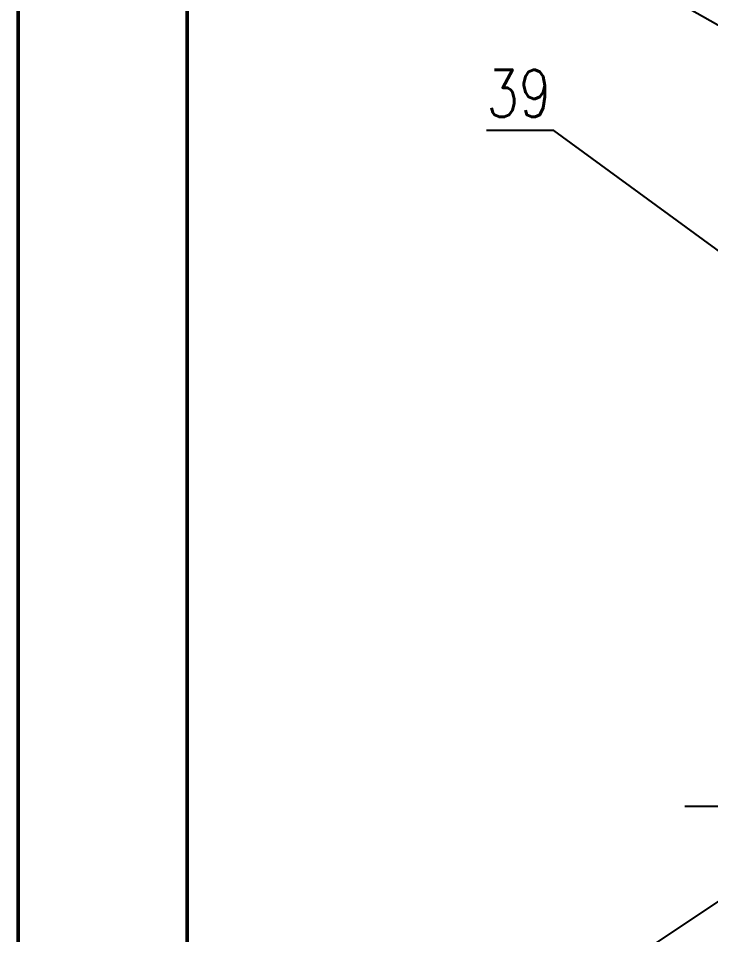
# Model space of a CAD drawing. Header units: millimetres. Extents: x -4145 to -2956, y -84 to 757.
# Drawn here: x -4144.8 to -4042.3, y 456.5 to 592.3 of the extents above; entities that cross this region are included whole.
import ezdxf
from ezdxf.enums import TextEntityAlignment as Align

# ---------------------------------------------------------------- set-up
doc = ezdxf.new("R2010")
doc.units = ezdxf.units.MM
doc.header["$LTSCALE"] = 10
doc.linetypes.add('CENTER', pattern=[1.45, 1, -0.2, 0.05, -0.2])
doc.layers.add('1轮廓实线层', color=7, linetype='Continuous', lineweight=50)
doc.layers.add('3中心线层', color=7, linetype='CENTER')
doc.layers.add('6文字层', color=7, linetype='Continuous')
doc.styles.add('PC_TEXTSTYLE', font='romans.shx', dxfattribs={"width": 0.8, "bigfont": 'hzfs.shx'})
doc.styles.add('TH_GBDIM', font='romans.shx', dxfattribs={"width": 0.65, "bigfont": 'gbcbig.shx'})
doc.dimstyles.new('TH_GBDIM', dxfattribs={"dimtxt": 3.5, "dimasz": 2.5, "dimexe": 2, "dimexo": 0, "dimgap": 1.5, "dimtad": 1, "dimlfac": 0.5, "dimdsep": 46, "dimtxsty": 'TH_GBDIM', "dimcen": 2.5, "dimclrd": 130, "dimclre": 130, "dimclrt": 3, "dimazin": 2, "dimtfac": 0.714286, "dimtmove": 0, "dimatfit": 3, "dimfxl": 1, "dimtolj": 1, "dimtzin": 0, "dimlwd": -1, "dimlwe": -1, "dimarcsym": 0})

# ---------------------------------------------------------------- blocks, each defined once
blk = doc.blocks.new('A0图框')
at = {"color": 1}
blk.add_line((-1189, 0), (-1189, 841), dxfattribs=at)
blk.add_line((-1164, 831), (-1164, 10))
blk = doc.blocks.new('件号-右')
at = {"layer": '6文字层'}
blk.add_line((0, 0), (-10, 0), dxfattribs=at)
at = {"layer": '6文字层', "style": 'PC_TEXTSTYLE', "width": 0.8}
blk.add_attdef('X', text='', height=7, dxfattribs=at).set_placement((-5.47, 2), align=Align.CENTER)

msp = doc.modelspace()

# ---------------------------------------------------------------- linework, layer by layer
at = {"layer": '3中心线层'}
msp.add_line((-3894.679, 475.538), (-4046.117, 475.538), dxfattribs=at)

# ---------------------------------------------------------------- block references
at = {"layer": '1轮廓实线层'}
msp.add_blockref('A0图框', (-2955.849, -84.174), dxfattribs=at)
at = {"layer": '6文字层'}
ref = msp.add_blockref('件号-右', (-4065.484, 575.647), dxfattribs=at)
ref.add_attrib('X', '39', (-4075.484, 577.647), dxfattribs={"height": 7, "style": 'PC_TEXTSTYLE', "width": 0.8})

# ---------------------------------------------------------------- leaders
for points in [[(-3922.691, 523.954), (-4065.484, 646.413)], [(-3934.374, 530.452), (-4065.484, 605.041)], [(-3928.688, 475.692), (-4065.484, 575.647)], [(-4022.159, 474.135), (-4065.484, 445.279)], [(-4014.858, 465.171), (-4065.484, 413.28)]]:
    msp.add_leader(points, dimstyle='TH_GBDIM', override={"dimgap": 1.5, "dimtad": 0, "dimldrblk": 'Dot'}, dxfattribs=at)

doc.saveas('drawing.dxf')
